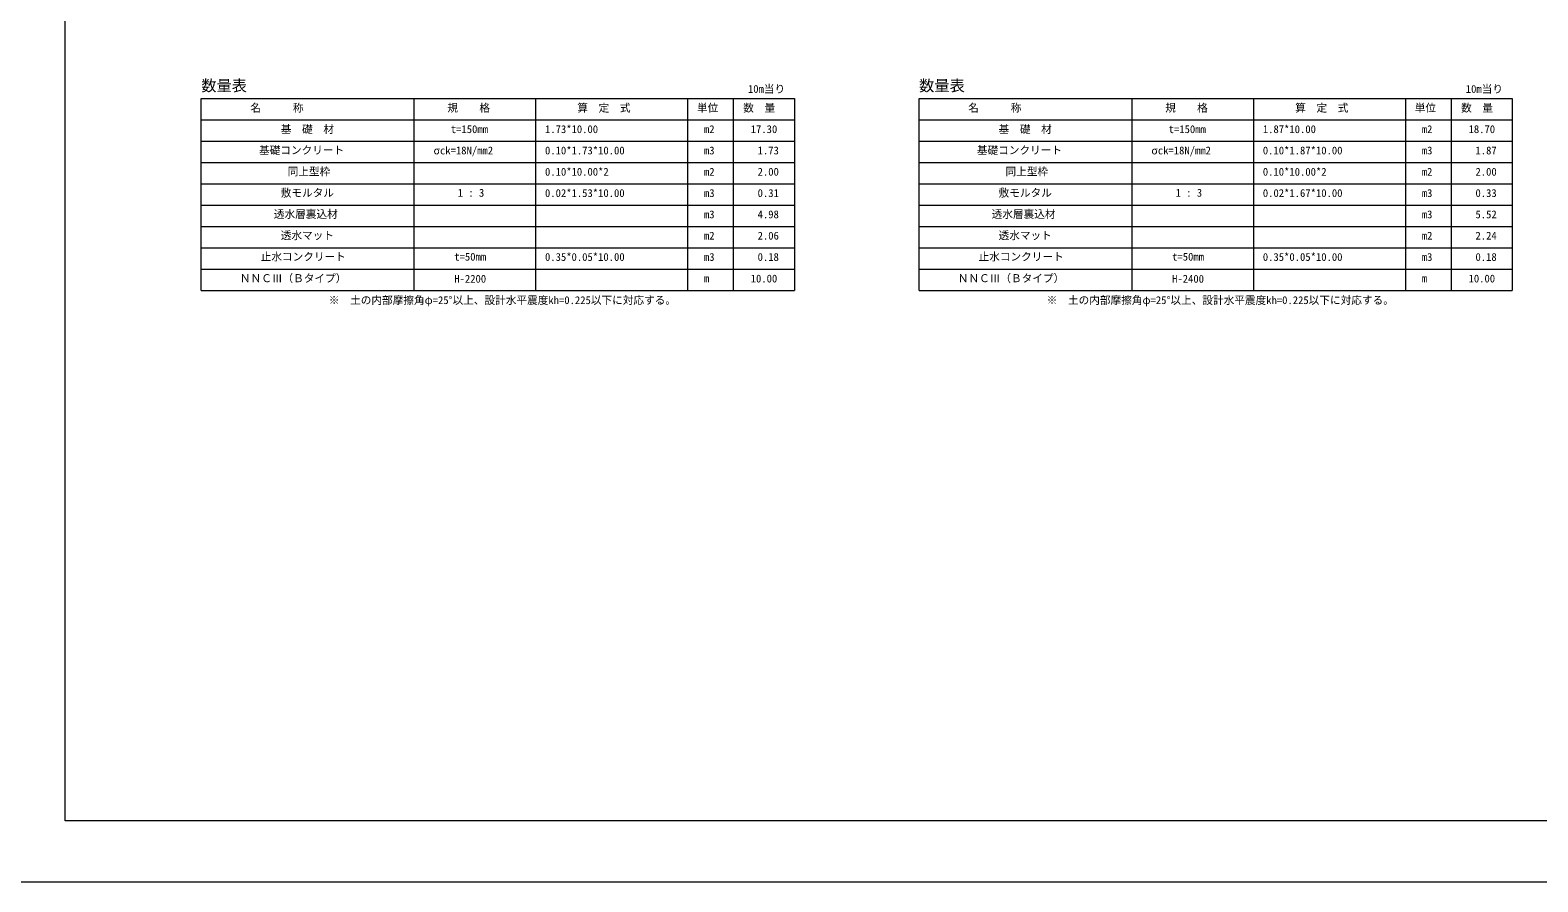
# Model space of a CAD drawing. Units: millimetres, scale not verified. Extents: x 748 to 253048, y 13754 to 73154.
# Drawn here: x 85998 to 135564, y 13754 to 41743 of the extents above; entities that cross this region are included whole.
import ezdxf
from ezdxf.enums import TextEntityAlignment as Align

# ---------------------------------------------------------------- set-up
doc = ezdxf.new("R2010")
doc.units = ezdxf.units.MM
doc.header["$LTSCALE"] = 300
doc.layers.add('D-MTR', color=1, linetype='Continuous')
doc.layers.add('D-MTR-TXT', color=1, linetype='Continuous')
for name, color, linetype, lineweight in [('D-MTR-FRAM', 7, 'Continuous', 18), ('D-TTL(外枠）', 2, 'Continuous', 18), ('DEFPOINTS_3', 7, 'Continuous', 18)]:
    doc.layers.add(name, color=color, linetype=linetype, lineweight=lineweight)
doc.styles.add('ＭＳ ゴシック', font='')
doc.styles.get('ＭＳ ゴシック').set_extended_font_data('MS Gothic')

msp = doc.modelspace()

# ---------------------------------------------------------------- linework, layer by layer
at = {"layer": 'D-MTR-FRAM'}
for p, q in [((91623.4, 39492.1), (111123.4, 39492.1)), ((91623.4, 33192.1), (91623.4, 39492.1)), ((98623.4, 33192.1), (98623.4, 39492.1)), ((102623.4, 33192.1), (102623.4, 39492.1)), ((107623.4, 33192.1), (107623.4, 39492.1)), ((109123.4, 33192.1), (109123.4, 39492.1)), ((109123.4, 33192.1), (109123.4, 39492.1)), ((111123.4, 39492.1), (111123.4, 33192.1)), ((115223.4, 39492.1), (134723.4, 39492.1)), ((115223.4, 33192.1), (115223.4, 39492.1)), ((122223.4, 33192.1), (122223.4, 39492.1)), ((126223.4, 33192.1), (126223.4, 39492.1)), ((131223.4, 33192.1), (131223.4, 39492.1)), ((132723.4, 33192.1), (132723.4, 39492.1)), ((132723.4, 33192.1), (132723.4, 39492.1)), ((134723.4, 39492.1), (134723.4, 33192.1)), ((91623.4, 38792.1), (111123.4, 38792.1)), ((115223.4, 38792.1), (134723.4, 38792.1)), ((91623.4, 38092.1), (111123.4, 38092.1)), ((115223.4, 38092.1), (134723.4, 38092.1)), ((91623.4, 37392.1), (111123.4, 37392.1)), ((115223.4, 37392.1), (134723.4, 37392.1)), ((91623.4, 36692.1), (111123.4, 36692.1)), ((115223.4, 36692.1), (134723.4, 36692.1)), ((91623.4, 35992.1), (111123.4, 35992.1)), ((115223.4, 35992.1), (134723.4, 35992.1)), ((91623.4, 35292.1), (111123.4, 35292.1)), ((115223.4, 35292.1), (134723.4, 35292.1)), ((91623.4, 34592.1), (111123.4, 34592.1)), ((115223.4, 34592.1), (134723.4, 34592.1)), ((91623.4, 33892.1), (111123.4, 33892.1)), ((115223.4, 33892.1), (134723.4, 33892.1)), ((91623.4, 33192.1), (111123.4, 33192.1)), ((115223.4, 33192.1), (134723.4, 33192.1))]:
    msp.add_line(p, q, dxfattribs=at)
at = {"layer": 'D-TTL(外枠）'}
for p, q in [((87147.6, 15753.7), (87147.6, 71153.7)), ((166647.6, 15753.7), (87147.6, 15753.7))]:
    msp.add_line(p, q, dxfattribs=at)
at = {"layer": 'DEFPOINTS_3'}
msp.add_line((84847.6, 13753.7), (168947.6, 13753.7), dxfattribs=at)

# ---------------------------------------------------------------- texts
at = {"layer": 'D-MTR', "style": 'ＭＳ ゴシック'}
for p in [(91623.4, 39625.5), (115223.4, 39625.5)]:
    msp.add_text('数量表', height=366.6, dxfattribs=at).set_placement(p, align=Align.BOTTOM_LEFT)
at = {"layer": 'D-MTR-TXT', "style": 'ＭＳ ゴシック'}
for s, p in [('10m当り', (109595.5, 39605.5)), ('10m当り', (133195.5, 39605.5)), ('名\u3000\u3000\u3000称', (93236.3, 38983.5)), ('規\u3000\u3000格', (99713.7, 38983.5)), ('算\u3000定\u3000式', (103986.3, 38983.5)), ('単位', (107918.6, 38983.5)), ('数\u3000量', (109441.2, 38983.5)), ('名\u3000\u3000\u3000称', (116836.3, 38983.5)), ('規\u3000\u3000格', (123313.7, 38983.5)), ('算\u3000定\u3000式', (127586.3, 38983.5)), ('単位', (131518.6, 38983.5)), ('数\u3000量', (133041.2, 38983.5)), ('基\u3000礎\u3000材', (94236.3, 38283.5)), ('t=150mm', (99827.5, 38283.5)), ('1.73*10.00', (102923.4, 38283.5)), ('m2', (108148.4, 38283.5)), ('17.30', (109686.3, 38283.5)), ('基\u3000礎\u3000材', (117836.3, 38283.5)), ('t=150mm', (123427.5, 38283.5)), ('1.87*10.00', (126523.4, 38283.5)), ('m2', (131748.4, 38283.5)), ('18.70', (133286.3, 38283.5)), ('基礎コンクリート', (93521.7, 37592.5)), ('σck=18N/mm2', (99258.9, 37583.5)), ('0.10*1.73*10.00', (102923.4, 37583.5)), ('m3', (108148.4, 37583.5)), ('1.73', (109913.7, 37583.5)), ('基礎コンクリート', (117121.7, 37592.5)), ('σck=18N/mm2', (122858.9, 37583.5)), ('0.10*1.87*10.00', (126523.4, 37583.5)), ('m3', (131748.4, 37583.5)), ('1.87', (133513.7, 37583.5)), ('同上型枠', (94463.7, 36892.5)), ('0.10*10.00*2', (102923.4, 36883.5)), ('m2', (108148.4, 36883.5)), ('2.00', (109913.7, 36883.5)), ('同上型枠', (118063.7, 36892.5)), ('0.10*10.00*2', (126523.4, 36883.5)), ('m2', (131748.4, 36883.5)), ('2.00', (133513.7, 36883.5)), ('敷モルタル', (94236.3, 36192.5)), ('1 : 3', (100054.9, 36192.5)), ('0.02*1.53*10.00', (102923.4, 36183.5)), ('m3', (108148.4, 36183.5)), ('0.31', (109913.7, 36183.5)), ('敷モルタル', (117836.3, 36192.5)), ('1 : 3', (123654.9, 36192.5)), ('0.02*1.67*10.00', (126523.4, 36183.5)), ('m3', (131748.4, 36183.5)), ('0.33', (133513.7, 36183.5)), ('透水層裏込材', (94008.9, 35492.5)), ('m3', (108148.4, 35483.5)), ('4.98', (109913.7, 35483.5)), ('透水層裏込材', (117608.9, 35492.5)), ('m3', (131748.4, 35483.5)), ('5.52', (133513.7, 35483.5)), ('透水マット', (94236.3, 34792.5)), ('m2', (108148.4, 34783.5)), ('2.06', (109913.7, 34783.5)), ('透水マット', (117836.3, 34792.5)), ('m2', (131748.4, 34783.5)), ('2.24', (133513.7, 34783.5)), ('止水コンクリート', (93576.7, 34092.5)), ('t=50mm', (99941.2, 34092.5)), ('0.35*0.05*10.00', (102923.4, 34083.5)), ('m3', (108148.4, 34083.5)), ('0.18', (109913.7, 34083.5)), ('止水コンクリート', (117176.7, 34092.5)), ('t=50mm', (123541.2, 34092.5)), ('0.35*0.05*10.00', (126523.4, 34083.5)), ('m3', (131748.4, 34083.5)), ('0.18', (133513.7, 34083.5)), ('ＮＮＣⅢ（Ｂタイプ）', (92894.2, 33383.5)), ('ＮＮＣⅢ（Ｂタイプ）', (116494.2, 33383.5)), ('H-2200', (99941.2, 33367.1)), ('m', (108148.4, 33383.5)), ('10.00', (109686.3, 33374.6)), ('H-2400', (123541.2, 33367.1)), ('m', (131748.4, 33383.5)), ('10.00', (133286.3, 33374.6)), ('※\u3000土の内部摩擦角φ=25°以上、設計水平震度kh=0.225以下に対応する。', (95816.2, 32663.9)), ('※\u3000土の内部摩擦角φ=25°以上、設計水平震度kh=0.225以下に対応する。', (119416.2, 32663.9))]:
    msp.add_text(s, height=256.6, dxfattribs=at).set_placement(p, align=Align.BOTTOM_LEFT)

doc.saveas('drawing.dxf')
